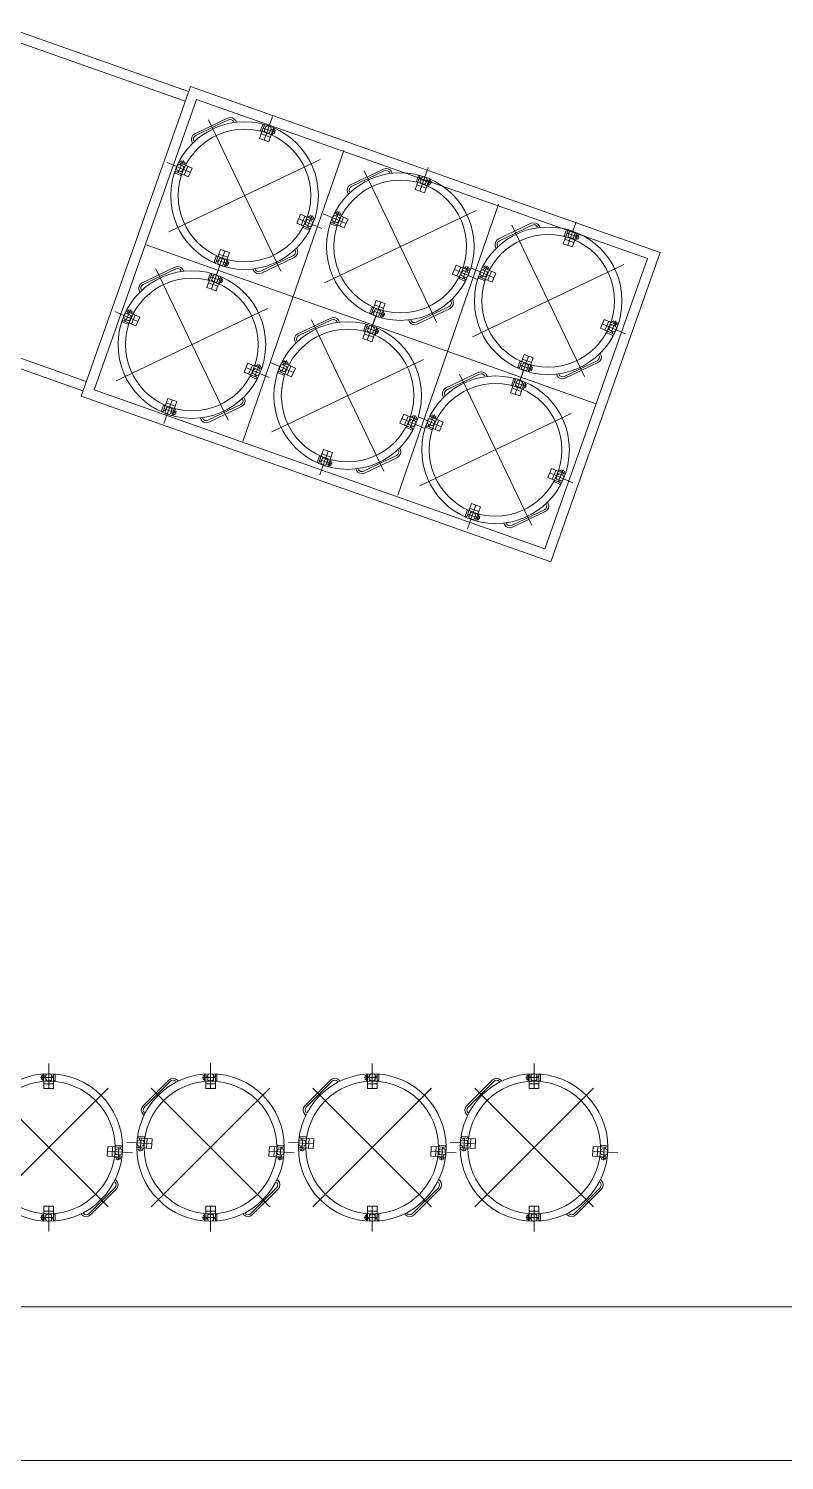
# Model space of a CAD drawing. Header units: millimetres. Extents: x 1337 to 8186, y 1899 to 5236.
# Drawn here: x 5428.3 to 5455.2, y 2680.5 to 2731.5 of the extents above; entities that cross this region are included whole.
import ezdxf

# ---------------------------------------------------------------- set-up
doc = ezdxf.new("R2010")
doc.units = ezdxf.units.MM
doc.layers.add('Линия связи (Вновь)', color=3, linetype='Continuous', lineweight=60)
doc.layers.add('Строительный', color=251, linetype='Continuous', lineweight=13)

# ---------------------------------------------------------------- blocks, each defined once
blk = doc.blocks.new('A$C178B2837')
at = {"layer": 'Строительный', "ltscale": 100}
for p, q in [((608.894, 341.669), (604.482, 343.228)), ((608.811, 341.434), (604.398, 342.992)), ((606.235, 334.14), (608.939, 341.797)), ((620.556, 337.694), (608.939, 341.797)), ((606.554, 334.293), (609.092, 341.478)), ((620.237, 337.542), (609.092, 341.478)), ((610.967, 341.055), (610.76, 340.47)), ((609.858, 341.016), (609.046, 340.628)), ((609.879, 340.971), (609.067, 340.583)), ((609.381, 340.971), (611.171, 337.226)), ((610.058, 340.945), (610.074, 340.912)), ((610.647, 340.51), (610.769, 340.856)), ((610.727, 340.853), (610.675, 340.706)), ((610.675, 340.706), (610.711, 340.693)), ((610.763, 340.84), (610.727, 340.853)), ((611.042, 340.663), (610.739, 340.77)), ((610.751, 340.804), (610.798, 340.788)), ((610.806, 340.811), (610.757, 340.673)), ((610.873, 340.43), (610.995, 340.776)), ((610.938, 340.764), (610.889, 340.626)), ((610.93, 340.741), (610.977, 340.724)), ((610.958, 340.59), (611.02, 340.764)), ((611.036, 340.715), (611.005, 340.627)), ((611.006, 340.726), (611.036, 340.715)), ((608.975, 340.428), (608.991, 340.395)), ((610.647, 340.51), (610.873, 340.43)), ((610.687, 340.624), (610.913, 340.544)), ((610.757, 340.673), (610.889, 340.626)), ((611.005, 340.627), (610.975, 340.637)), ((612.148, 339.993), (608.404, 338.204)), ((612.73, 340.217), (610.234, 333.017)), ((608.937, 339.67), (608.367, 339.913)), ((608.569, 339.696), (608.553, 339.66)), ((608.553, 339.66), (608.697, 339.599)), ((608.89, 339.559), (608.554, 339.703)), ((608.6, 339.737), (608.735, 339.68)), ((608.604, 339.681), (608.623, 339.727)), ((608.763, 339.963), (608.637, 339.667)), ((608.984, 339.78), (608.648, 339.924)), ((608.655, 339.866), (608.79, 339.808)), ((608.831, 339.875), (608.661, 339.948)), ((608.678, 339.856), (608.698, 339.902)), ((608.697, 339.599), (608.712, 339.635)), ((608.698, 339.932), (608.711, 339.961)), ((608.711, 339.961), (608.797, 339.924)), ((608.735, 339.68), (608.79, 339.808)), ((608.78, 339.606), (608.874, 339.827)), ((608.797, 339.924), (608.784, 339.895)), ((608.89, 339.559), (608.984, 339.78)), ((613.71, 339.754), (612.898, 339.366)), ((613.732, 339.709), (612.92, 339.321)), ((613.233, 339.709), (615.023, 335.965)), ((613.91, 339.684), (613.926, 339.651)), ((614.819, 339.794), (614.612, 339.209)), ((614.499, 339.249), (614.621, 339.594)), ((614.579, 339.592), (614.527, 339.444)), ((614.527, 339.444), (614.564, 339.431)), ((614.539, 339.362), (614.765, 339.282)), ((614.615, 339.579), (614.579, 339.592)), ((614.894, 339.402), (614.591, 339.509)), ((614.603, 339.543), (614.65, 339.526)), ((614.658, 339.55), (614.61, 339.411)), ((614.61, 339.411), (614.742, 339.365)), ((614.725, 339.169), (614.847, 339.514)), ((614.79, 339.503), (614.742, 339.365)), ((614.782, 339.48), (614.829, 339.463)), ((614.81, 339.328), (614.872, 339.503)), ((614.857, 339.365), (614.827, 339.376)), ((614.888, 339.454), (614.857, 339.365)), ((614.859, 339.464), (614.888, 339.454)), ((612.827, 339.166), (612.843, 339.133)), ((614.499, 339.249), (614.725, 339.169)), ((611.567, 338.417), (611.661, 338.638)), ((611.661, 338.638), (611.998, 338.494)), ((611.677, 338.37), (611.771, 338.591)), ((611.947, 338.605), (611.82, 338.309)), ((611.836, 338.593), (612.006, 338.52)), ((611.895, 338.602), (611.882, 338.573)), ((611.981, 338.565), (611.895, 338.602)), ((611.969, 338.536), (611.981, 338.565)), ((612.789, 338.408), (612.219, 338.651)), ((616, 338.732), (612.256, 336.942)), ((612.615, 338.702), (612.489, 338.406)), ((612.837, 338.518), (612.5, 338.662)), ((612.507, 338.605), (612.642, 338.547)), ((612.683, 338.613), (612.513, 338.686)), ((612.53, 338.595), (612.55, 338.641)), ((612.55, 338.67), (612.563, 338.699)), ((612.563, 338.699), (612.649, 338.663)), ((612.632, 338.345), (612.726, 338.566)), ((612.649, 338.663), (612.636, 338.633)), ((616.559, 338.89), (614.064, 331.69)), ((611.567, 338.417), (611.903, 338.273)), ((612.184, 338.284), (611.614, 338.527)), ((611.729, 338.305), (611.745, 338.341)), ((611.873, 338.244), (611.729, 338.305)), ((611.761, 338.388), (611.816, 338.517)), ((611.896, 338.331), (611.761, 338.388)), ((611.951, 338.46), (611.816, 338.517)), ((611.853, 338.295), (611.873, 338.341)), ((611.888, 338.28), (611.873, 338.244)), ((611.928, 338.469), (611.948, 338.515)), ((612.742, 338.298), (612.406, 338.441)), ((612.421, 338.435), (612.406, 338.399)), ((612.406, 338.399), (612.549, 338.338)), ((612.452, 338.476), (612.587, 338.418)), ((612.456, 338.42), (612.475, 338.466)), ((612.549, 338.338), (612.564, 338.374)), ((612.587, 338.418), (612.642, 338.547)), ((612.742, 338.298), (612.837, 338.518)), ((617.367, 338.413), (616.555, 338.025)), ((617.389, 338.368), (616.577, 337.98)), ((616.89, 338.368), (618.68, 334.624)), ((617.567, 338.343), (617.583, 338.31)), ((618.156, 337.908), (618.278, 338.253)), ((618.236, 338.251), (618.184, 338.103)), ((618.273, 338.238), (618.236, 338.251)), ((618.315, 338.209), (618.267, 338.07)), ((618.476, 338.453), (618.269, 337.868)), ((607.823, 337.885), (618.968, 333.949)), ((618.156, 337.908), (618.383, 337.828)), ((618.184, 338.103), (618.221, 338.09)), ((618.196, 338.021), (618.423, 337.941)), ((618.551, 338.061), (618.248, 338.168)), ((618.26, 338.202), (618.307, 338.185)), ((618.267, 338.07), (618.399, 338.024)), ((618.383, 337.828), (618.504, 338.173)), ((618.447, 338.162), (618.399, 338.024)), ((618.439, 338.139), (618.486, 338.122)), ((618.468, 337.987), (618.529, 338.162)), ((618.514, 338.024), (618.484, 338.035)), ((618.546, 338.113), (618.514, 338.024)), ((618.516, 338.123), (618.546, 338.113)), ((609.525, 337.45), (609.577, 337.597)), ((609.678, 337.766), (609.556, 337.421)), ((609.577, 337.597), (609.614, 337.584)), ((609.791, 337.726), (609.585, 337.142)), ((609.889, 337.399), (609.586, 337.506)), ((609.613, 337.432), (609.662, 337.571)), ((609.638, 337.653), (609.864, 337.573)), ((609.662, 337.571), (609.794, 337.524)), ((609.678, 337.766), (609.904, 337.687)), ((609.745, 337.386), (609.794, 337.524)), ((609.904, 337.687), (609.782, 337.341)), ((609.87, 337.509), (609.809, 337.334)), ((611.484, 337.614), (610.672, 337.226)), ((611.505, 337.569), (610.693, 337.181)), ((611.576, 337.769), (611.56, 337.802)), ((616.485, 337.825), (616.5, 337.792)), ((617.7, 330.357), (620.237, 337.542)), ((617.852, 330.038), (620.556, 337.694)), ((608.556, 337.331), (607.744, 336.942)), ((608.578, 337.286), (607.766, 336.897)), ((608.079, 337.285), (609.869, 333.541)), ((608.756, 337.26), (608.772, 337.227)), ((609.346, 336.825), (609.467, 337.17)), ((609.425, 337.168), (609.373, 337.021)), ((609.462, 337.155), (609.425, 337.168)), ((609.665, 337.37), (609.459, 336.785)), ((609.562, 337.437), (609.525, 337.45)), ((609.574, 337.473), (609.621, 337.456)), ((609.753, 337.409), (609.8, 337.393)), ((609.822, 337.373), (609.852, 337.362)), ((609.852, 337.362), (609.884, 337.451)), ((609.884, 337.451), (609.854, 337.461)), ((610.493, 337.252), (610.478, 337.285)), ((615.419, 337.156), (615.513, 337.376)), ((615.419, 337.156), (615.756, 337.012)), ((616.036, 337.023), (615.466, 337.266)), ((615.513, 337.376), (615.85, 337.233)), ((615.529, 337.109), (615.623, 337.329)), ((615.613, 337.127), (615.668, 337.256)), ((615.803, 337.198), (615.668, 337.256)), ((615.799, 337.343), (615.673, 337.047)), ((615.688, 337.331), (615.858, 337.259)), ((615.747, 337.341), (615.734, 337.311)), ((615.833, 337.304), (615.747, 337.341)), ((615.78, 337.208), (615.8, 337.254)), ((615.821, 337.275), (615.833, 337.304)), ((616.447, 337.067), (615.876, 337.31)), ((619.657, 337.391), (615.913, 335.601)), ((616.272, 337.361), (616.146, 337.065)), ((616.494, 337.177), (616.157, 337.321)), ((616.165, 337.264), (616.299, 337.206)), ((616.34, 337.272), (616.17, 337.345)), ((616.187, 337.254), (616.207, 337.3)), ((616.207, 337.329), (616.22, 337.358)), ((616.22, 337.358), (616.306, 337.322)), ((616.244, 337.077), (616.299, 337.206)), ((616.289, 337.004), (616.383, 337.225)), ((616.306, 337.322), (616.294, 337.292)), ((616.4, 336.957), (616.494, 337.177)), ((609.346, 336.825), (609.572, 336.745)), ((609.373, 337.021), (609.41, 337.008)), ((609.386, 336.938), (609.612, 336.858)), ((609.741, 336.978), (609.437, 337.085)), ((609.449, 337.119), (609.496, 337.102)), ((609.505, 337.126), (609.456, 336.988)), ((609.456, 336.988), (609.588, 336.941)), ((609.572, 336.745), (609.694, 337.09)), ((609.637, 337.079), (609.588, 336.941)), ((609.628, 337.056), (609.676, 337.039)), ((609.657, 336.904), (609.719, 337.079)), ((609.704, 336.942), (609.674, 336.952)), ((609.735, 337.03), (609.704, 336.942)), ((609.705, 337.041), (609.735, 337.03)), ((615.581, 337.044), (615.597, 337.08)), ((615.725, 336.983), (615.581, 337.044)), ((615.748, 337.07), (615.613, 337.127)), ((615.706, 337.033), (615.725, 337.079)), ((615.74, 337.018), (615.725, 336.983)), ((616.4, 336.957), (616.063, 337.1)), ((616.078, 337.094), (616.063, 337.058)), ((616.063, 337.058), (616.206, 336.997)), ((616.11, 337.135), (616.244, 337.077)), ((616.113, 337.079), (616.133, 337.125)), ((616.206, 336.997), (616.222, 337.033)), ((607.674, 336.742), (607.69, 336.71)), ((613.53, 336.505), (613.408, 336.16)), ((613.643, 336.465), (613.437, 335.88)), ((613.53, 336.505), (613.756, 336.425)), ((615.428, 336.508), (615.412, 336.541)), ((607.636, 335.984), (607.066, 336.228)), ((610.846, 336.308), (607.102, 334.518)), ((607.461, 336.278), (607.335, 335.982)), ((607.683, 336.095), (607.346, 336.238)), ((607.354, 336.181), (607.489, 336.123)), ((607.53, 336.19), (607.359, 336.263)), ((607.377, 336.171), (607.396, 336.217)), ((607.397, 336.246), (607.409, 336.276)), ((607.409, 336.276), (607.495, 336.239)), ((607.434, 335.995), (607.489, 336.123)), ((607.478, 335.921), (607.573, 336.142)), ((607.495, 336.239), (607.483, 336.21)), ((607.589, 335.874), (607.683, 336.095)), ((613.517, 336.108), (613.311, 335.524)), ((613.377, 336.188), (613.429, 336.336)), ((613.414, 336.175), (613.377, 336.188)), ((613.426, 336.211), (613.473, 336.195)), ((613.429, 336.336), (613.466, 336.323)), ((613.742, 336.138), (613.438, 336.245)), ((613.465, 336.171), (613.514, 336.309)), ((613.49, 336.392), (613.716, 336.312)), ((613.514, 336.309), (613.646, 336.263)), ((613.597, 336.124), (613.646, 336.263)), ((613.605, 336.148), (613.653, 336.131)), ((613.756, 336.425), (613.634, 336.08)), ((613.723, 336.248), (613.661, 336.073)), ((613.674, 336.112), (613.704, 336.101)), ((613.704, 336.101), (613.736, 336.189)), ((613.736, 336.189), (613.706, 336.2)), ((615.336, 336.353), (614.524, 335.965)), ((615.357, 336.308), (614.545, 335.92)), ((606.28, 334.267), (601.867, 335.826)), ((606.364, 334.503), (601.951, 336.062)), ((607.589, 335.874), (607.252, 336.018)), ((607.267, 336.011), (607.252, 335.975)), ((607.252, 335.975), (607.396, 335.914)), ((607.299, 336.052), (607.434, 335.995)), ((607.302, 335.996), (607.322, 336.042)), ((607.396, 335.914), (607.411, 335.95)), ((612.409, 336.069), (611.597, 335.681)), ((612.43, 336.024), (611.618, 335.636)), ((611.931, 336.024), (613.721, 332.28)), ((612.609, 335.999), (612.624, 335.966)), ((613.198, 335.564), (613.32, 335.909)), ((613.277, 335.906), (613.225, 335.759)), ((613.225, 335.759), (613.262, 335.746)), ((613.314, 335.893), (613.277, 335.906)), ((613.593, 335.717), (613.289, 335.824)), ((613.301, 335.858), (613.349, 335.841)), ((613.357, 335.865), (613.308, 335.726)), ((613.308, 335.726), (613.44, 335.68)), ((613.424, 335.484), (613.546, 335.829)), ((613.489, 335.818), (613.44, 335.68)), ((613.481, 335.794), (613.528, 335.778)), ((613.509, 335.643), (613.571, 335.818)), ((613.587, 335.769), (613.556, 335.68)), ((613.557, 335.779), (613.587, 335.769)), ((614.345, 335.99), (614.33, 336.023)), ((619.076, 335.815), (619.17, 336.035)), ((619.076, 335.815), (619.413, 335.671)), ((619.693, 335.682), (619.123, 335.925)), ((619.17, 336.035), (619.507, 335.892)), ((619.186, 335.767), (619.281, 335.988)), ((619.239, 335.703), (619.254, 335.739)), ((619.27, 335.786), (619.325, 335.915)), ((619.405, 335.728), (619.27, 335.786)), ((619.46, 335.857), (619.325, 335.915)), ((619.456, 336.002), (619.33, 335.706)), ((619.345, 335.99), (619.516, 335.918)), ((619.363, 335.692), (619.382, 335.738)), ((619.404, 336), (619.392, 335.97)), ((619.49, 335.963), (619.404, 336)), ((619.437, 335.867), (619.457, 335.913)), ((619.478, 335.934), (619.49, 335.963)), ((611.526, 335.481), (611.542, 335.448)), ((613.198, 335.564), (613.424, 335.484)), ((613.238, 335.677), (613.464, 335.597)), ((613.556, 335.68), (613.526, 335.691)), ((619.382, 335.641), (619.239, 335.703)), ((619.398, 335.677), (619.382, 335.641)), ((614.698, 335.047), (610.954, 333.257)), ((611.313, 335.017), (611.187, 334.721)), ((617.187, 335.164), (617.065, 334.819)), ((617.3, 335.124), (617.094, 334.539)), ((617.147, 335.051), (617.374, 334.971)), ((617.187, 335.164), (617.414, 335.084)), ((617.414, 335.084), (617.292, 334.739)), ((619.085, 335.167), (619.07, 335.2)), ((610.265, 334.732), (610.36, 334.953)), ((610.265, 334.732), (610.602, 334.588)), ((610.883, 334.599), (610.312, 334.842)), ((610.36, 334.953), (610.696, 334.809)), ((610.376, 334.685), (610.47, 334.906)), ((610.46, 334.703), (610.515, 334.832)), ((610.595, 334.646), (610.46, 334.703)), ((610.649, 334.775), (610.515, 334.832)), ((610.645, 334.919), (610.519, 334.624)), ((610.534, 334.908), (610.705, 334.835)), ((610.593, 334.917), (610.581, 334.888)), ((610.68, 334.88), (610.593, 334.917)), ((610.627, 334.784), (610.646, 334.83)), ((610.667, 334.851), (610.68, 334.88)), ((611.488, 334.723), (610.918, 334.966)), ((611.441, 334.613), (611.104, 334.756)), ((611.119, 334.75), (611.104, 334.714)), ((611.104, 334.714), (611.248, 334.653)), ((611.151, 334.791), (611.286, 334.733)), ((611.154, 334.735), (611.174, 334.781)), ((611.535, 334.833), (611.198, 334.977)), ((611.206, 334.919), (611.341, 334.862)), ((611.382, 334.928), (611.211, 335.001)), ((611.229, 334.91), (611.248, 334.956)), ((611.248, 334.653), (611.263, 334.689)), ((611.249, 334.985), (611.261, 335.014)), ((611.261, 335.014), (611.348, 334.977)), ((611.286, 334.733), (611.341, 334.862)), ((611.331, 334.66), (611.425, 334.88)), ((611.348, 334.977), (611.335, 334.948)), ((611.441, 334.613), (611.535, 334.833)), ((616.066, 334.728), (615.254, 334.34)), ((616.087, 334.683), (615.275, 334.295)), ((615.589, 334.683), (617.378, 330.939)), ((617.174, 334.767), (616.968, 334.183)), ((617.034, 334.847), (617.086, 334.995)), ((617.071, 334.834), (617.034, 334.847)), ((617.083, 334.87), (617.131, 334.854)), ((617.086, 334.995), (617.123, 334.982)), ((617.399, 334.797), (617.095, 334.904)), ((617.122, 334.83), (617.171, 334.968)), ((617.171, 334.968), (617.303, 334.922)), ((617.254, 334.783), (617.303, 334.922)), ((617.263, 334.807), (617.31, 334.79)), ((617.38, 334.907), (617.318, 334.732)), ((617.332, 334.771), (617.362, 334.76)), ((617.362, 334.76), (617.393, 334.848)), ((617.393, 334.848), (617.363, 334.859)), ((618.003, 334.649), (617.987, 334.682)), ((618.993, 335.012), (618.181, 334.624)), ((619.015, 334.967), (618.203, 334.579)), ((610.428, 334.62), (610.443, 334.656)), ((610.571, 334.559), (610.428, 334.62)), ((610.552, 334.61), (610.572, 334.656)), ((610.587, 334.595), (610.571, 334.559)), ((616.266, 334.658), (616.281, 334.625)), ((616.855, 334.223), (616.977, 334.568)), ((616.934, 334.565), (616.882, 334.418)), ((616.882, 334.418), (616.919, 334.405)), ((616.895, 334.336), (617.121, 334.256)), ((616.971, 334.552), (616.934, 334.565)), ((617.25, 334.376), (616.947, 334.483)), ((616.959, 334.517), (617.006, 334.5)), ((617.014, 334.524), (616.965, 334.385)), ((616.965, 334.385), (617.097, 334.339)), ((617.081, 334.143), (617.203, 334.488)), ((617.146, 334.477), (617.097, 334.339)), ((617.138, 334.453), (617.185, 334.437)), ((617.166, 334.302), (617.228, 334.477)), ((617.213, 334.339), (617.183, 334.35)), ((617.244, 334.428), (617.213, 334.339)), ((617.214, 334.438), (617.244, 334.428)), ((617.852, 330.038), (606.235, 334.14)), ((617.7, 330.357), (606.554, 334.293)), ((608.377, 334.081), (608.255, 333.736)), ((608.49, 334.041), (608.283, 333.457)), ((608.337, 333.968), (608.563, 333.888)), ((608.377, 334.081), (608.603, 334.001)), ((608.603, 334.001), (608.481, 333.656)), ((610.275, 334.084), (610.259, 334.117)), ((615.183, 334.14), (615.199, 334.107)), ((616.855, 334.223), (617.081, 334.143)), ((608.223, 333.765), (608.275, 333.912)), ((608.26, 333.752), (608.223, 333.765)), ((608.273, 333.787), (608.32, 333.771)), ((608.275, 333.912), (608.312, 333.899)), ((608.588, 333.714), (608.285, 333.821)), ((608.312, 333.747), (608.36, 333.886)), ((608.36, 333.886), (608.492, 333.839)), ((608.444, 333.701), (608.492, 333.839)), ((608.452, 333.724), (608.499, 333.708)), ((608.569, 333.824), (608.507, 333.649)), ((608.521, 333.688), (608.551, 333.677)), ((608.551, 333.677), (608.582, 333.766)), ((608.582, 333.766), (608.552, 333.776)), ((610.182, 333.929), (609.37, 333.541)), ((610.204, 333.884), (609.392, 333.496)), ((614.117, 333.47), (614.212, 333.691)), ((614.212, 333.691), (614.548, 333.548)), ((614.228, 333.423), (614.322, 333.644)), ((614.497, 333.658), (614.371, 333.362)), ((614.386, 333.646), (614.557, 333.573)), ((614.445, 333.656), (614.433, 333.626)), ((614.532, 333.619), (614.445, 333.656)), ((614.519, 333.589), (614.532, 333.619)), ((615.145, 333.382), (614.575, 333.625)), ((618.356, 333.706), (614.611, 331.916)), ((614.971, 333.676), (614.844, 333.38)), ((615.192, 333.492), (614.856, 333.636)), ((615.039, 333.587), (614.868, 333.66)), ((614.886, 333.569), (614.906, 333.615)), ((614.906, 333.644), (614.918, 333.673)), ((614.918, 333.673), (615.005, 333.636)), ((615.005, 333.636), (614.992, 333.607)), ((609.192, 333.567), (609.176, 333.6)), ((614.117, 333.47), (614.454, 333.327)), ((614.735, 333.338), (614.165, 333.581)), ((614.28, 333.359), (614.295, 333.395)), ((614.424, 333.297), (614.28, 333.359)), ((614.312, 333.442), (614.367, 333.571)), ((614.447, 333.384), (614.312, 333.442)), ((614.502, 333.513), (614.367, 333.571)), ((614.404, 333.348), (614.424, 333.394)), ((614.439, 333.333), (614.424, 333.297)), ((614.479, 333.523), (614.498, 333.569)), ((615.098, 333.272), (614.761, 333.415)), ((614.777, 333.409), (614.761, 333.373)), ((614.761, 333.373), (614.905, 333.312)), ((614.808, 333.45), (614.943, 333.392)), ((614.811, 333.394), (614.831, 333.44)), ((614.863, 333.578), (614.998, 333.521)), ((614.905, 333.312), (614.92, 333.348)), ((614.943, 333.392), (614.998, 333.521)), ((614.988, 333.319), (615.082, 333.539)), ((615.098, 333.272), (615.192, 333.492)), ((612.075, 332.503), (612.127, 332.65)), ((612.229, 332.82), (612.107, 332.475)), ((612.127, 332.65), (612.164, 332.637)), ((612.342, 332.78), (612.135, 332.195)), ((612.44, 332.453), (612.137, 332.56)), ((612.164, 332.486), (612.212, 332.624)), ((612.189, 332.707), (612.415, 332.627)), ((612.212, 332.624), (612.344, 332.577)), ((612.229, 332.82), (612.455, 332.74)), ((612.296, 332.439), (612.344, 332.577)), ((612.455, 332.74), (612.333, 332.395)), ((612.421, 332.563), (612.359, 332.388)), ((614.034, 332.668), (613.222, 332.28)), ((614.056, 332.623), (613.244, 332.235)), ((614.127, 332.823), (614.111, 332.856)), ((612.112, 332.49), (612.075, 332.503)), ((612.125, 332.526), (612.172, 332.509)), ((612.304, 332.463), (612.351, 332.446)), ((612.373, 332.427), (612.403, 332.416)), ((612.403, 332.416), (612.434, 332.504)), ((612.434, 332.504), (612.404, 332.515)), ((613.044, 332.305), (613.028, 332.338)), ((617.775, 332.129), (617.869, 332.35)), ((618.392, 331.996), (617.822, 332.24)), ((617.869, 332.35), (618.205, 332.207)), ((617.885, 332.082), (617.979, 332.303)), ((617.969, 332.101), (618.024, 332.23)), ((618.159, 332.172), (618.024, 332.23)), ((618.155, 332.317), (618.028, 332.021)), ((618.044, 332.305), (618.214, 332.232)), ((618.103, 332.314), (618.09, 332.285)), ((618.189, 332.278), (618.103, 332.314)), ((618.136, 332.182), (618.155, 332.228)), ((618.176, 332.248), (618.189, 332.278)), ((617.775, 332.129), (618.111, 331.986)), ((617.937, 332.018), (617.953, 332.054)), ((618.081, 331.956), (617.937, 332.018)), ((618.104, 332.043), (617.969, 332.101)), ((618.061, 332.007), (618.081, 332.053)), ((618.096, 331.992), (618.081, 331.956)), ((615.886, 331.479), (615.764, 331.134)), ((615.886, 331.479), (616.112, 331.399)), ((617.784, 331.482), (617.768, 331.515)), ((615.733, 331.162), (615.784, 331.309)), ((615.769, 331.149), (615.733, 331.162)), ((615.782, 331.185), (615.829, 331.168)), ((615.784, 331.309), (615.821, 331.296)), ((615.999, 331.439), (615.792, 330.854)), ((616.097, 331.112), (615.794, 331.219)), ((615.821, 331.145), (615.87, 331.283)), ((615.846, 331.366), (616.072, 331.286)), ((615.87, 331.283), (616.002, 331.236)), ((615.953, 331.098), (616.002, 331.236)), ((615.961, 331.122), (616.008, 331.105)), ((616.112, 331.399), (615.99, 331.054)), ((616.078, 331.222), (616.017, 331.047)), ((616.06, 331.075), (616.091, 331.163)), ((616.091, 331.163), (616.061, 331.174)), ((617.692, 331.327), (616.88, 330.939)), ((617.713, 331.282), (616.901, 330.894)), ((616.03, 331.085), (616.06, 331.075)), ((616.701, 330.964), (616.685, 330.997)), ((605.288, 317.331), (605.256, 317.331)), ((605.256, 317.331), (605.256, 317.237)), ((605.288, 317.187), (605.288, 317.372)), ((605.315, 317.008), (605.315, 317.374)), ((605.365, 317.32), (605.315, 317.32)), ((605.365, 317.345), (605.365, 317.198)), ((605.435, 317.008), (605.435, 317.628)), ((605.505, 317.345), (605.505, 317.198)), ((605.555, 317.32), (605.505, 317.32)), ((605.555, 317.008), (605.555, 317.374)), ((605.555, 317.358), (605.594, 317.358)), ((605.594, 317.358), (605.594, 317.202)), ((609.288, 317.331), (609.256, 317.331)), ((609.256, 317.331), (609.256, 317.237)), ((609.288, 317.187), (609.288, 317.372)), ((609.315, 317.008), (609.315, 317.374)), ((609.365, 317.32), (609.315, 317.32)), ((609.365, 317.345), (609.365, 317.198)), ((609.435, 317.008), (609.435, 317.628)), ((609.505, 317.345), (609.505, 317.198)), ((609.555, 317.32), (609.505, 317.32)), ((609.555, 317.008), (609.555, 317.374)), ((609.555, 317.358), (609.594, 317.358)), ((609.594, 317.358), (609.594, 317.202)), ((613.288, 317.331), (613.256, 317.331)), ((613.256, 317.331), (613.256, 317.237)), ((613.288, 317.187), (613.288, 317.372)), ((613.315, 317.008), (613.315, 317.374)), ((613.365, 317.32), (613.315, 317.32)), ((613.365, 317.345), (613.365, 317.198)), ((613.435, 317.008), (613.435, 317.628)), ((613.505, 317.345), (613.505, 317.198)), ((613.555, 317.32), (613.505, 317.32)), ((613.555, 317.008), (613.555, 317.374)), ((613.555, 317.358), (613.594, 317.358)), ((613.594, 317.358), (613.594, 317.202)), ((617.288, 317.331), (617.256, 317.331)), ((617.256, 317.331), (617.256, 317.237)), ((617.288, 317.187), (617.288, 317.372)), ((617.315, 317.008), (617.315, 317.374)), ((617.365, 317.32), (617.315, 317.32)), ((617.365, 317.345), (617.365, 317.198)), ((617.435, 317.008), (617.435, 317.628)), ((617.505, 317.345), (617.505, 317.198)), ((617.555, 317.32), (617.505, 317.32)), ((617.555, 317.008), (617.555, 317.374)), ((617.555, 317.358), (617.594, 317.358)), ((617.594, 317.358), (617.594, 317.202)), ((606.903, 314.086), (603.968, 317.021)), ((603.968, 314.086), (606.903, 317.021)), ((605.234, 317.284), (605.555, 317.284)), ((605.256, 317.237), (605.288, 317.237)), ((605.555, 317.128), (605.315, 317.128)), ((605.555, 317.008), (605.315, 317.008)), ((605.505, 317.198), (605.365, 317.198)), ((605.594, 317.202), (605.555, 317.202)), ((607.767, 316.586), (608.403, 317.222)), ((607.802, 316.55), (608.438, 317.187)), ((610.903, 314.086), (607.968, 317.021)), ((607.968, 314.086), (610.903, 317.021)), ((608.615, 317.222), (608.641, 317.196)), ((609.234, 317.284), (609.555, 317.284)), ((609.256, 317.237), (609.288, 317.237)), ((609.555, 317.128), (609.315, 317.128)), ((609.555, 317.008), (609.315, 317.008)), ((609.505, 317.198), (609.365, 317.198)), ((609.594, 317.202), (609.555, 317.202)), ((611.767, 316.586), (612.403, 317.222)), ((611.802, 316.55), (612.438, 317.187)), ((614.903, 314.086), (611.968, 317.021)), ((611.968, 314.086), (614.903, 317.021)), ((612.615, 317.222), (612.641, 317.196)), ((613.234, 317.284), (613.555, 317.284)), ((613.256, 317.237), (613.288, 317.237)), ((613.555, 317.128), (613.315, 317.128)), ((613.555, 317.008), (613.315, 317.008)), ((613.505, 317.198), (613.365, 317.198)), ((613.594, 317.202), (613.555, 317.202)), ((615.767, 316.586), (616.403, 317.222)), ((615.802, 316.55), (616.438, 317.187)), ((618.903, 314.086), (615.968, 317.021)), ((615.968, 314.086), (618.903, 317.021)), ((616.615, 317.222), (616.641, 317.196)), ((617.234, 317.284), (617.555, 317.284)), ((617.256, 317.237), (617.288, 317.237)), ((617.555, 317.128), (617.315, 317.128)), ((617.555, 317.008), (617.315, 317.008)), ((617.505, 317.198), (617.365, 317.198)), ((617.594, 317.202), (617.555, 317.202)), ((607.767, 316.374), (607.792, 316.348)), ((611.767, 316.374), (611.792, 316.348)), ((615.767, 316.374), (615.792, 316.348)), ((606.895, 315.58), (606.88, 315.341)), ((606.895, 315.58), (607.26, 315.557)), ((607.015, 315.573), (606.999, 315.333)), ((607.091, 315.607), (607.088, 315.568)), ((607.246, 315.597), (607.091, 315.607)), ((607.15, 315.242), (607.17, 315.563)), ((607.206, 315.56), (607.203, 315.511)), ((607.244, 315.558), (607.246, 315.597)), ((607.365, 315.686), (607.983, 315.646)), ((607.976, 315.526), (607.61, 315.55)), ((607.991, 315.766), (607.626, 315.789)), ((607.642, 315.788), (607.645, 315.827)), ((607.643, 315.598), (607.789, 315.588)), ((607.645, 315.827), (607.8, 315.817)), ((607.652, 315.738), (607.798, 315.728)), ((607.668, 315.596), (607.665, 315.546)), ((607.68, 315.786), (607.677, 315.736)), ((607.695, 315.463), (607.716, 315.784)), ((607.798, 315.728), (607.789, 315.588)), ((607.8, 315.817), (607.798, 315.778)), ((607.871, 315.774), (607.856, 315.534)), ((607.991, 315.766), (607.976, 315.526)), ((610.895, 315.58), (610.88, 315.341)), ((610.895, 315.58), (611.26, 315.557)), ((611.015, 315.573), (610.999, 315.333)), ((611.091, 315.607), (611.088, 315.568)), ((611.246, 315.597), (611.091, 315.607)), ((611.15, 315.242), (611.17, 315.563)), ((611.206, 315.56), (611.203, 315.511)), ((611.244, 315.558), (611.246, 315.597)), ((611.365, 315.686), (611.983, 315.646)), ((611.976, 315.526), (611.61, 315.55)), ((611.991, 315.766), (611.626, 315.789)), ((611.642, 315.788), (611.645, 315.827)), ((611.643, 315.598), (611.789, 315.588)), ((611.645, 315.827), (611.8, 315.817)), ((611.652, 315.738), (611.798, 315.728)), ((611.668, 315.596), (611.665, 315.546)), ((611.68, 315.786), (611.677, 315.736)), ((611.695, 315.463), (611.716, 315.784)), ((611.798, 315.728), (611.789, 315.588)), ((611.8, 315.817), (611.798, 315.778)), ((611.871, 315.774), (611.856, 315.534)), ((611.991, 315.766), (611.976, 315.526)), ((614.895, 315.58), (614.88, 315.341)), ((614.895, 315.58), (615.26, 315.557)), ((615.015, 315.573), (614.999, 315.333)), ((615.091, 315.607), (615.088, 315.568)), ((615.246, 315.597), (615.091, 315.607)), ((615.15, 315.242), (615.17, 315.563)), ((615.206, 315.56), (615.203, 315.511)), ((615.244, 315.558), (615.246, 315.597)), ((615.365, 315.686), (615.983, 315.646)), ((615.976, 315.526), (615.61, 315.55)), ((615.991, 315.766), (615.626, 315.789)), ((615.642, 315.788), (615.645, 315.827)), ((615.643, 315.598), (615.789, 315.588)), ((615.645, 315.827), (615.8, 315.817)), ((615.652, 315.738), (615.798, 315.728)), ((615.668, 315.596), (615.665, 315.546)), ((615.68, 315.786), (615.677, 315.736)), ((615.695, 315.463), (615.716, 315.784)), ((615.798, 315.728), (615.789, 315.588)), ((615.8, 315.817), (615.798, 315.778)), ((615.871, 315.774), (615.856, 315.534)), ((615.991, 315.766), (615.976, 315.526)), ((618.895, 315.58), (618.88, 315.341)), ((618.895, 315.58), (619.26, 315.557)), ((619.015, 315.573), (618.999, 315.333)), ((619.091, 315.607), (619.088, 315.568)), ((619.246, 315.597), (619.091, 315.607)), ((619.15, 315.242), (619.17, 315.563)), ((619.206, 315.56), (619.203, 315.511)), ((619.244, 315.558), (619.246, 315.597)), ((606.88, 315.341), (607.245, 315.317)), ((606.887, 315.461), (607.506, 315.421)), ((607.056, 315.302), (607.241, 315.29)), ((607.081, 315.518), (607.073, 315.379)), ((607.219, 315.369), (607.073, 315.379)), ((607.228, 315.509), (607.081, 315.518)), ((607.105, 315.267), (607.107, 315.299)), ((607.198, 315.261), (607.105, 315.267)), ((607.194, 315.371), (607.191, 315.321)), ((607.2, 315.293), (607.198, 315.261)), ((607.796, 315.511), (607.611, 315.523)), ((607.652, 315.52), (607.65, 315.488)), ((607.65, 315.488), (607.743, 315.482)), ((607.743, 315.482), (607.745, 315.514)), ((610.88, 315.341), (611.245, 315.317)), ((610.887, 315.461), (611.506, 315.421)), ((611.056, 315.302), (611.241, 315.29)), ((611.081, 315.518), (611.073, 315.379)), ((611.219, 315.369), (611.073, 315.379)), ((611.228, 315.509), (611.081, 315.518)), ((611.105, 315.267), (611.107, 315.299)), ((611.198, 315.261), (611.105, 315.267)), ((611.194, 315.371), (611.191, 315.321)), ((611.2, 315.293), (611.198, 315.261)), ((611.796, 315.511), (611.611, 315.523)), ((611.652, 315.52), (611.65, 315.488)), ((611.65, 315.488), (611.743, 315.482)), ((611.743, 315.482), (611.745, 315.514)), ((614.88, 315.341), (615.245, 315.317)), ((614.887, 315.461), (615.506, 315.421)), ((615.056, 315.302), (615.241, 315.29)), ((615.081, 315.518), (615.073, 315.379)), ((615.219, 315.369), (615.073, 315.379)), ((615.228, 315.509), (615.081, 315.518)), ((615.105, 315.267), (615.107, 315.299)), ((615.198, 315.261), (615.105, 315.267)), ((615.194, 315.371), (615.191, 315.321)), ((615.2, 315.293), (615.198, 315.261)), ((615.796, 315.511), (615.611, 315.523)), ((615.652, 315.52), (615.65, 315.488)), ((615.65, 315.488), (615.743, 315.482)), ((615.743, 315.482), (615.745, 315.514)), ((618.88, 315.341), (619.245, 315.317)), ((618.887, 315.461), (619.506, 315.421)), ((619.056, 315.302), (619.241, 315.29)), ((619.081, 315.518), (619.073, 315.379)), ((619.219, 315.369), (619.073, 315.379)), ((619.228, 315.509), (619.081, 315.518)), ((619.105, 315.267), (619.107, 315.299)), ((619.198, 315.261), (619.105, 315.267)), ((619.194, 315.371), (619.191, 315.321)), ((619.2, 315.293), (619.198, 315.261)), ((606.432, 313.92), (607.069, 314.556)), ((606.468, 313.885), (607.104, 314.521)), ((607.104, 314.733), (607.078, 314.759)), ((610.432, 313.92), (611.069, 314.556)), ((610.468, 313.885), (611.104, 314.521)), ((611.104, 314.733), (611.078, 314.759)), ((614.432, 313.92), (615.069, 314.556)), ((614.468, 313.885), (615.104, 314.521)), ((615.104, 314.733), (615.078, 314.759)), ((618.432, 313.92), (619.069, 314.556)), ((618.468, 313.885), (619.104, 314.521)), ((619.104, 314.733), (619.078, 314.759)), ((605.234, 313.823), (605.555, 313.823)), ((605.256, 313.775), (605.256, 313.869)), ((605.256, 313.869), (605.288, 313.869)), ((605.288, 313.775), (605.256, 313.775)), ((605.288, 313.92), (605.288, 313.735)), ((605.315, 314.098), (605.315, 313.732)), ((605.555, 314.098), (605.315, 314.098)), ((605.555, 313.978), (605.315, 313.978)), ((605.365, 313.787), (605.315, 313.787)), ((605.365, 313.762), (605.365, 313.908)), ((605.505, 313.908), (605.365, 313.908)), ((605.435, 313.478), (605.435, 314.098)), ((605.505, 313.762), (605.505, 313.908)), ((605.555, 313.787), (605.505, 313.787)), ((605.555, 314.098), (605.555, 313.732)), ((605.594, 313.905), (605.555, 313.905)), ((605.594, 313.749), (605.594, 313.905)), ((606.256, 313.885), (606.23, 313.91)), ((609.234, 313.823), (609.555, 313.823)), ((609.256, 313.775), (609.256, 313.869)), ((609.256, 313.869), (609.288, 313.869)), ((609.288, 313.775), (609.256, 313.775)), ((609.288, 313.92), (609.288, 313.735)), ((609.315, 314.098), (609.315, 313.732)), ((609.555, 314.098), (609.315, 314.098)), ((609.555, 313.978), (609.315, 313.978)), ((609.365, 313.787), (609.315, 313.787)), ((609.365, 313.762), (609.365, 313.908)), ((609.505, 313.908), (609.365, 313.908)), ((609.435, 313.478), (609.435, 314.098)), ((609.505, 313.762), (609.505, 313.908)), ((609.555, 313.787), (609.505, 313.787)), ((609.555, 314.098), (609.555, 313.732)), ((609.594, 313.905), (609.555, 313.905)), ((609.594, 313.749), (609.594, 313.905)), ((610.256, 313.885), (610.23, 313.91)), ((613.234, 313.823), (613.555, 313.823)), ((613.256, 313.775), (613.256, 313.869)), ((613.256, 313.869), (613.288, 313.869)), ((613.288, 313.775), (613.256, 313.775)), ((613.288, 313.92), (613.288, 313.735)), ((613.315, 314.098), (613.315, 313.732)), ((613.555, 314.098), (613.315, 314.098)), ((613.555, 313.978), (613.315, 313.978)), ((613.365, 313.787), (613.315, 313.787)), ((613.365, 313.762), (613.365, 313.908)), ((613.505, 313.908), (613.365, 313.908)), ((613.435, 313.478), (613.435, 314.098)), ((613.505, 313.762), (613.505, 313.908)), ((613.555, 313.787), (613.505, 313.787)), ((613.555, 314.098), (613.555, 313.732)), ((613.594, 313.905), (613.555, 313.905)), ((613.594, 313.749), (613.594, 313.905)), ((614.256, 313.885), (614.23, 313.91)), ((617.234, 313.823), (617.555, 313.823)), ((617.256, 313.775), (617.256, 313.869)), ((617.256, 313.869), (617.288, 313.869)), ((617.288, 313.775), (617.256, 313.775)), ((617.288, 313.92), (617.288, 313.735)), ((617.315, 314.098), (617.315, 313.732)), ((617.555, 314.098), (617.315, 314.098)), ((617.555, 313.978), (617.315, 313.978)), ((617.365, 313.787), (617.315, 313.787)), ((617.365, 313.762), (617.365, 313.908)), ((617.505, 313.908), (617.365, 313.908)), ((617.435, 313.478), (617.435, 314.098)), ((617.505, 313.762), (617.505, 313.908)), ((617.555, 313.787), (617.505, 313.787)), ((617.555, 314.098), (617.555, 313.732)), ((617.594, 313.905), (617.555, 313.905)), ((617.594, 313.749), (617.594, 313.905)), ((618.256, 313.885), (618.23, 313.91)), ((605.555, 313.749), (605.594, 313.749)), ((609.555, 313.749), (609.594, 313.749)), ((613.555, 313.749), (613.594, 313.749)), ((617.555, 313.749), (617.594, 313.749)), ((535.063, 311.614), (655.563, 311.614)), ((535.063, 307.814), (655.563, 307.814))]:
    blk.add_line(p, q, dxfattribs=at)
for centre, radius in [((610.276, 339.098), 1.825), ((610.276, 339.098), 1.64), ((614.128, 337.837), 1.825), ((614.128, 337.837), 1.64), ((617.785, 336.496), 1.825), ((617.785, 336.496), 1.64), ((608.974, 335.413), 1.825), ((608.974, 335.413), 1.64), ((612.826, 334.152), 1.825), ((612.826, 334.152), 1.64), ((616.483, 332.811), 1.825), ((616.483, 332.811), 1.64), ((605.435, 315.553), 1.825), ((609.435, 315.553), 1.825), ((613.435, 315.553), 1.825), ((617.435, 315.553), 1.825), ((605.435, 315.553), 1.64), ((609.435, 315.553), 1.64), ((613.435, 315.553), 1.64), ((617.435, 315.553), 1.64)]:
    blk.add_circle(centre, radius, dxfattribs=at)
for centre, radius, start, end in [((609.923, 340.88), 0.15, 25.5487, 115.5487), ((609.923, 340.88), 0.1, 25.5487, 115.5487), ((610.853, 340.734), 0.09, 199.4967, 301.6008), ((610.853, 340.734), 0.09, 19.4967, 121.6008), ((609.111, 340.492), 0.15, 115.5487, 205.5487), ((609.111, 340.492), 0.1, 115.5487, 205.5487), ((608.68, 339.779), 0.09, 105.8389, 207.9429), ((608.68, 339.779), 0.09, 285.8389, 27.9429), ((613.775, 339.619), 0.15, 25.5487, 115.5487), ((613.775, 339.619), 0.1, 25.5487, 115.5487), ((612.963, 339.231), 0.15, 115.5487, 205.5487), ((612.963, 339.231), 0.1, 115.5487, 205.5487), ((614.705, 339.473), 0.09, 199.4967, 301.6008), ((614.705, 339.473), 0.09, 19.4967, 121.6008), ((612.532, 338.518), 0.09, 105.8389, 207.9429), ((612.532, 338.518), 0.09, 285.8389, 27.9429), ((611.871, 338.417), 0.09, 105.8389, 207.9429), ((611.871, 338.417), 0.09, 285.8389, 27.9429), ((617.432, 338.278), 0.15, 25.5487, 115.5487), ((617.432, 338.278), 0.1, 25.5487, 115.5487), ((618.363, 338.132), 0.09, 19.4967, 121.6008), ((616.62, 337.89), 0.15, 115.5487, 205.5487), ((616.62, 337.89), 0.1, 115.5487, 205.5487), ((618.363, 338.132), 0.09, 199.4967, 301.6008), ((609.698, 337.462), 0.09, 19.4967, 121.6008), ((611.441, 337.705), 0.1, 295.5487, 25.5487), ((611.441, 337.705), 0.15, 295.5487, 25.5487), ((608.621, 337.195), 0.15, 25.5487, 115.5487), ((608.621, 337.195), 0.1, 25.5487, 115.5487), ((609.698, 337.462), 0.09, 199.4967, 301.6008), ((610.629, 337.316), 0.15, 205.5487, 295.5487), ((610.629, 337.316), 0.1, 205.5487, 295.5487), ((615.723, 337.156), 0.09, 105.8389, 207.9429), ((615.723, 337.156), 0.09, 285.8389, 27.9429), ((616.189, 337.177), 0.09, 105.8389, 207.9429), ((616.189, 337.177), 0.09, 285.8389, 27.9429), ((607.809, 336.807), 0.15, 115.5487, 205.5487), ((607.809, 336.807), 0.1, 115.5487, 205.5487), ((609.552, 337.049), 0.09, 199.4967, 301.6008), ((609.552, 337.049), 0.09, 19.4967, 121.6008), ((615.293, 336.443), 0.1, 295.5487, 25.5487), ((615.293, 336.443), 0.15, 295.5487, 25.5487), ((607.378, 336.094), 0.09, 105.8389, 207.9429), ((607.378, 336.094), 0.09, 285.8389, 27.9429), ((612.473, 335.934), 0.15, 25.5487, 115.5487), ((613.55, 336.201), 0.09, 199.4967, 301.6008), ((613.55, 336.201), 0.09, 19.4967, 121.6008), ((612.473, 335.934), 0.1, 25.5487, 115.5487), ((613.404, 335.788), 0.09, 199.4967, 301.6008), ((613.404, 335.788), 0.09, 19.4967, 121.6008), ((614.481, 336.055), 0.15, 205.5487, 295.5487), ((614.481, 336.055), 0.1, 205.5487, 295.5487), ((619.381, 335.815), 0.09, 105.8389, 207.9429), ((619.381, 335.815), 0.09, 285.8389, 27.9429), ((611.661, 335.546), 0.15, 115.5487, 205.5487), ((611.661, 335.546), 0.1, 115.5487, 205.5487), ((618.95, 335.102), 0.1, 295.5487, 25.5487), ((618.95, 335.102), 0.15, 295.5487, 25.5487), ((610.57, 334.732), 0.09, 105.8389, 207.9429), ((610.57, 334.732), 0.09, 285.8389, 27.9429), ((611.23, 334.833), 0.09, 105.8389, 207.9429), ((611.23, 334.833), 0.09, 285.8389, 27.9429), ((616.13, 334.593), 0.15, 25.5487, 115.5487), ((616.13, 334.593), 0.1, 25.5487, 115.5487), ((617.207, 334.86), 0.09, 199.4967, 301.6008), ((617.207, 334.86), 0.09, 19.4967, 121.6008), ((618.138, 334.714), 0.1, 205.5487, 295.5487), ((615.318, 334.205), 0.15, 115.5487, 205.5487), ((617.061, 334.447), 0.09, 199.4967, 301.6008), ((617.061, 334.447), 0.09, 19.4967, 121.6008), ((618.138, 334.714), 0.15, 205.5487, 295.5487), ((610.139, 334.019), 0.1, 295.5487, 25.5487), ((610.139, 334.019), 0.15, 295.5487, 25.5487), ((615.318, 334.205), 0.1, 115.5487, 205.5487), ((608.396, 333.777), 0.09, 199.4967, 301.6008), ((608.396, 333.777), 0.09, 19.4967, 121.6008), ((609.327, 333.631), 0.15, 205.5487, 295.5487), ((609.327, 333.631), 0.1, 205.5487, 295.5487), ((614.422, 333.471), 0.09, 105.8389, 207.9429), ((614.422, 333.471), 0.09, 285.8389, 27.9429), ((614.888, 333.492), 0.09, 105.8389, 207.9429), ((614.888, 333.492), 0.09, 285.8389, 27.9429), ((612.249, 332.516), 0.09, 19.4967, 121.6008), ((613.991, 332.758), 0.1, 295.5487, 25.5487), ((613.991, 332.758), 0.15, 295.5487, 25.5487), ((612.249, 332.516), 0.09, 199.4967, 301.6008), ((613.179, 332.37), 0.15, 205.5487, 295.5487), ((613.179, 332.37), 0.1, 205.5487, 295.5487), ((618.079, 332.13), 0.09, 105.8389, 207.9429), ((618.079, 332.13), 0.09, 285.8389, 27.9429), ((617.648, 331.417), 0.15, 295.5487, 25.5487), ((615.906, 331.175), 0.09, 199.4967, 301.6008), ((615.906, 331.175), 0.09, 19.4967, 121.6008), ((617.648, 331.417), 0.1, 295.5487, 25.5487), ((616.836, 331.029), 0.15, 205.5487, 295.5487), ((616.836, 331.029), 0.1, 205.5487, 295.5487), ((605.435, 317.288), 0.09, 38.948, 141.052), ((609.435, 317.288), 0.09, 38.948, 141.052), ((613.435, 317.288), 0.09, 38.948, 141.052), ((617.435, 317.288), 0.09, 38.948, 141.052), ((605.435, 317.288), 0.09, 218.948, 321.052), ((608.509, 317.116), 0.15, 45, 135), ((608.509, 317.116), 0.1, 45, 135), ((609.435, 317.288), 0.09, 218.948, 321.052), ((612.509, 317.116), 0.15, 45, 135), ((612.509, 317.116), 0.1, 45, 135), ((613.435, 317.288), 0.09, 218.948, 321.052), ((616.509, 317.116), 0.15, 45, 135), ((616.509, 317.116), 0.1, 45, 135), ((617.435, 317.288), 0.09, 218.948, 321.052), ((607.873, 316.48), 0.15, 135, 225), ((607.873, 316.48), 0.1, 135, 225), ((611.873, 316.48), 0.15, 135, 225), ((611.873, 316.48), 0.1, 135, 225), ((615.873, 316.48), 0.15, 135, 225), ((615.873, 316.48), 0.1, 135, 225), ((607.704, 315.664), 0.09, 125.2901, 227.3942), ((607.704, 315.664), 0.09, 305.2901, 47.3942), ((611.704, 315.664), 0.09, 125.2901, 227.3942), ((611.704, 315.664), 0.09, 305.2901, 47.3942), ((615.704, 315.664), 0.09, 125.2901, 227.3942), ((615.704, 315.664), 0.09, 305.2901, 47.3942), ((607.167, 315.443), 0.09, 125.2901, 227.3942), ((607.167, 315.443), 0.09, 305.2901, 47.3942), ((611.167, 315.443), 0.09, 125.2901, 227.3942), ((611.167, 315.443), 0.09, 305.2901, 47.3942), ((615.167, 315.443), 0.09, 125.2901, 227.3942), ((615.167, 315.443), 0.09, 305.2901, 47.3942), ((619.167, 315.443), 0.09, 125.2901, 227.3942), ((619.167, 315.443), 0.09, 305.2901, 47.3942), ((606.998, 314.627), 0.1, 315, 45), ((606.998, 314.627), 0.15, 315, 45), ((610.998, 314.627), 0.1, 315, 45), ((610.998, 314.627), 0.15, 315, 45), ((614.998, 314.627), 0.1, 315, 45), ((614.998, 314.627), 0.15, 315, 45), ((618.998, 314.627), 0.1, 315, 45), ((618.998, 314.627), 0.15, 315, 45), ((605.435, 313.818), 0.09, 38.948, 141.052), ((606.362, 313.991), 0.15, 225, 315), ((606.362, 313.991), 0.1, 225, 315), ((609.435, 313.818), 0.09, 38.948, 141.052), ((610.362, 313.991), 0.15, 225, 315), ((610.362, 313.991), 0.1, 225, 315), ((613.435, 313.818), 0.09, 38.948, 141.052), ((614.362, 313.991), 0.15, 225, 315), ((614.362, 313.991), 0.1, 225, 315), ((617.435, 313.818), 0.09, 38.948, 141.052), ((618.362, 313.991), 0.15, 225, 315), ((618.362, 313.991), 0.1, 225, 315), ((605.435, 313.818), 0.09, 218.948, 321.052), ((609.435, 313.818), 0.09, 218.948, 321.052), ((613.435, 313.818), 0.09, 218.948, 321.052), ((617.435, 313.818), 0.09, 218.948, 321.052)]:
    blk.add_arc(centre, radius, start, end, dxfattribs=at)

msp = doc.modelspace()

# ---------------------------------------------------------------- block references
at = {"layer": 'Линия связи (Вновь)', "xscale": 1.44, "yscale": 1.44, "zscale": 1.44}
msp.add_blockref('A$C178B2837', (4557.213, 2237.225), dxfattribs=at)

doc.saveas('drawing.dxf')
